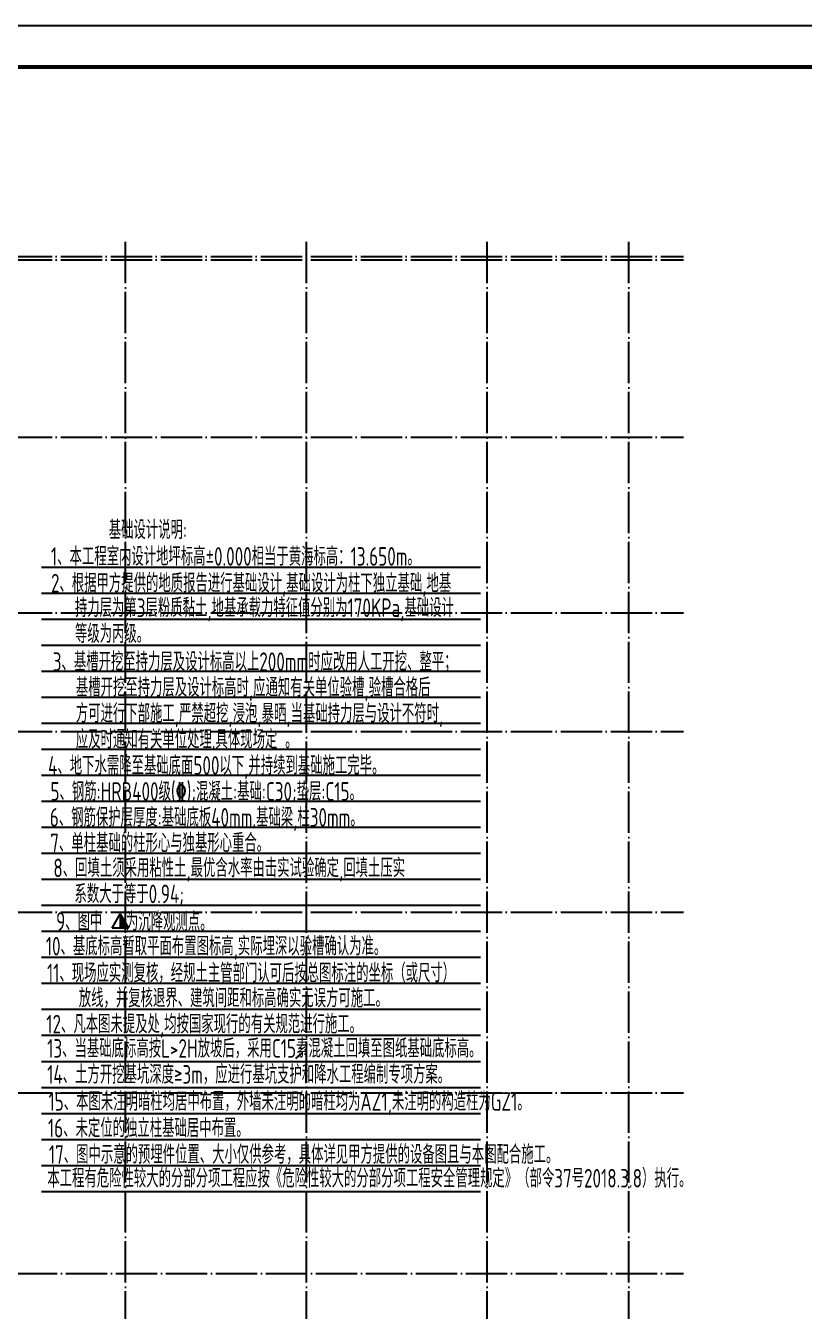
# Model space of a CAD drawing. Extents: x 69728788 to 150676229, y 15322671 to 43663798.
# Drawn here: x 75200413 to 75238099, y 20884037 to 20946303 of the extents above; entities that cross this region are included whole.
import ezdxf

# ---------------------------------------------------------------- set-up
doc = ezdxf.new("R2010")
doc.units = 0
doc.header["$LTSCALE"] = 1000
doc.header["$MEASUREMENT"] = 0
doc.linetypes.add('DOTE', pattern=[2.42, 2, -0.2, 0.02, -0.2])
for name, color, linetype in [('DIM1', 3, 'CONTINUOUS'), ('DOTE', 251, 'DOTE'), ('PUB_TITLE', 4, 'CONTINUOUS'), ('TEXT', 7, 'CONTINUOUS'), ('填充', 251, 'CONTINUOUS'), ('填充二', 75, 'CONTINUOUS')]:
    doc.layers.add(name, color=color, linetype=linetype)
doc.styles.add('TSSD_Rein', font='atssdeng.shx', dxfattribs={"width": 0.7, "bigfont": 'atssdchn.shx'})

# ---------------------------------------------------------------- blocks, each defined once
blk = doc.blocks.new('新块fgadfdg')
at = {"layer": 'DIM1'}
blk.add_hatch(color=256, dxfattribs=at).paths.add_polyline_path([(323685, 41899), (323685, 41515), (323907, 41515)])
for p, q in [((323462, 41515, 1020), (323685, 41899, 1020)), ((323685, 41899, 1020), (323685, 41515, 1020)), ((323685, 41899, 1020), (323907, 41515, 1020)), ((323907, 41515, 1020), (323462, 41515, 1020))]:
    blk.add_line(p, q, dxfattribs=at)

msp = doc.modelspace()

# ---------------------------------------------------------------- linework, layer by layer
at = {"layer": 'DOTE'}
for p, q in [((75205250.5, 20841868.3), (75205250.5, 20935868.3)), ((75214000.5, 20841868.3), (75214000.5, 20935868.3)), ((75222750.5, 20841868.3), (75222750.5, 20935868.3)), ((75229600.5, 20841868.3), (75229600.5, 20935868.3)), ((75122250.5, 20935118.3), (75232250.5, 20935118.3)), ((75122250.5, 20934968.3), (75232250.5, 20934968.3)), ((75122250.5, 20926368.3), (75232250.5, 20926368.3)), ((75122250.5, 20917868.3), (75232250.5, 20917868.3)), ((75122250.5, 20912118.3), (75232250.5, 20912118.3)), ((75122250.5, 20903368.3), (75232250.5, 20903368.3)), ((75122250.5, 20894618.3), (75232250.5, 20894618.3)), ((75122500.5, 20885868.3), (75232250.5, 20885868.3))]:
    msp.add_line(p, q, dxfattribs=at)
at = {"layer": 'PUB_TITLE'}
msp.add_lwpolyline([(75107584.3, 20827502.8), (75275784.3, 20827502.8), (75275784.3, 20946302.8), (75107584.3, 20946302.8)], close=True, dxfattribs=at)
at = {"layer": 'PUB_TITLE', "const_width": 200}
msp.add_lwpolyline([(75112584.3, 20829502.8), (75273784.3, 20829502.8), (75273784.3, 20944302.8), (75112584.3, 20944302.8)], close=True, dxfattribs=at)
at = {"layer": '填充'}
msp.add_line((75213480.9, 20896286, 1835.3), (75213831.8, 20896549, 1835.3), dxfattribs=at)
at = {"layer": '填充二'}
for p, q in [((75201178.9, 20920083.1, 1835.3), (75222430.2, 20920083.1, 1835.3)), ((75201178.9, 20918823.1, 1835.3), (75222430.2, 20918823.1, 1835.3)), ((75201178.9, 20917563.1, 1835.3), (75222430.2, 20917563.1, 1835.3)), ((75201178.9, 20916303.1, 1835.3), (75222430.2, 20916303.1, 1835.3)), ((75201178.9, 20915043.1, 1835.3), (75222430.2, 20915043.1, 1835.3)), ((75201178.9, 20915043.1, 1835.3), (75222430.2, 20915043.1, 1835.3)), ((75201178.9, 20915043.1, 1835.3), (75222430.2, 20915043.1, 1835.3)), ((75201178.9, 20913783.1, 1835.3), (75222430.2, 20913783.1, 1835.3)), ((75201178.9, 20912523.1, 1835.3), (75222430.2, 20912523.1, 1835.3)), ((75201178.9, 20911263.1, 1835.3), (75222430.2, 20911263.1, 1835.3)), ((75201178.9, 20910003.1, 1835.3), (75222430.2, 20910003.1, 1835.3)), ((75201178.9, 20908743.1, 1835.3), (75222430.2, 20908743.1, 1835.3)), ((75201178.9, 20907483.1, 1835.3), (75222430.2, 20907483.1, 1835.3)), ((75201178.9, 20906223.1, 1835.3), (75222430.2, 20906223.1, 1835.3)), ((75201178.9, 20904963.1, 1835.3), (75222430.2, 20904963.1, 1835.3)), ((75201178.9, 20903703.1, 1835.3), (75222430.2, 20903703.1, 1835.3)), ((75201178.9, 20902443.1, 1835.3), (75222430.2, 20902443.1, 1835.3)), ((75201178.9, 20901183.1, 1835.3), (75222430.2, 20901183.1, 1835.3)), ((75201178.9, 20899923.1, 1835.3), (75222430.2, 20899923.1, 1835.3)), ((75201178.9, 20898663.1, 1835.3), (75222430.2, 20898663.1, 1835.3)), ((75201178.9, 20897403.1, 1835.3), (75222430.2, 20897403.1, 1835.3)), ((75201178.9, 20896143.1, 1835.3), (75222430.2, 20896143.1, 1835.3)), ((75201178.9, 20894883.1, 1835.3), (75222430.2, 20894883.1, 1835.3)), ((75201178.9, 20893623.1, 1835.3), (75222430.2, 20893623.1, 1835.3)), ((75201178.9, 20892363.1, 1835.3), (75222430.2, 20892363.1, 1835.3)), ((75201178.9, 20891103.1, 1835.3), (75222430.2, 20891103.1, 1835.3)), ((75201178.9, 20889843.1, 1835.3), (75222430.2, 20889843.1, 1835.3))]:
    msp.add_line(p, q, dxfattribs=at)

# ---------------------------------------------------------------- block references
at = {"layer": '填充', "xscale": 1.800000011920929, "yscale": 1.799999997019768, "zscale": 1.799999999999955}
msp.add_blockref('新块fgadfdg', (74622358, 20827870, -1835.3), dxfattribs=at)

# ---------------------------------------------------------------- texts
at = {"layer": 'TEXT', "color": 2, "style": 'TSSD_Rein', "width": 0.7}
for s, p in [('基础设计说明:', (75204429.5, 20921436.8)), ('1、本工程室内设计地坪标高%%P0.000相当于黄海标高：13.650m。', (75201635.9, 20920147.9)), ('2、根据甲方提供的地质报告进行基础设计,基础设计为柱下独立基础,地基', (75201635.9, 20918854.3)), ('持力层为第3层粉质黏土,地基承载力特征值分别为170KPa,基础设计', (75202795.4, 20917663.4)), ('等级为丙级。', (75202795.4, 20916403.4)), ('3、基槽开挖至持力层及设计标高以上200mm时应改用人工开挖、整平；', (75201722, 20915049.4)), ('基槽开挖至持力层及设计标高时,应通知有关单位验槽,验槽合格后', (75202838.5, 20913806)), ('方可进行下部施工,严禁超挖,浸泡,暴晒,当基础持力层与设计不符时,', (75202838.5, 20912546)), ('应及时通知有关单位处理.具体现场定 。', (75202838.5, 20911286)), ('4、地下水需降至基础底面500以下,并持续到基础施工完毕。', (75201494.4, 20910026)), ('6、钢筋保护层厚度:基础底板40mm.基础梁,柱30mm。', (75201579.4, 20907511.1)), ('7、单柱基础的柱形心与独基形心重合。', (75201600, 20906270.4)), ('8、回填土须采用粘性土,最优含水率由击实试验确定,回填土压实', (75201752.2, 20905061)), ('系数大于等于0.94;', (75202771.8, 20903801)), ('9、图中   为沉降观测点。', (75201881.9, 20902466)), ('10、基底标高暂取平面布置图标高,实际埋深以验槽确认为准。', (75201386.3, 20901270.6)), ('11、现场应实测复核，经规土主管部门认可后按总图标注的坐标（或尺寸）', (75201443.9, 20899972.6)), ('放线，并复核退界、建筑间距和标高确实无误方可施工。', (75202981.1, 20898757.1)), ('12、凡本图未提及处,均按国家现行的有关规范进行施工。', (75201410.3, 20897495)), ('13、当基础底标高按L>2H放坡后，采用C15素混凝土回填至图纸基础底标高。', (75201453.3, 20896319.8, 1835.3)), ('14、土方开挖基坑深度≥3m，应进行基坑支护和降水工程编制专项方案。', (75201453.3, 20895059.8, 1835.3)), ('15、本图未注明暗柱均居中布置，外墙未注明的暗柱均为AZ1,未注明的构造柱为GZ1。', (75201513.6, 20893747.1, 1849.8)), ('16、未定位的独立柱基础居中布置。', (75201490.6, 20892460.7, -203.9)), ('17、图中示意的预埋件位置、大小仅供参考，具体详见甲方提供的设备图且与本图配合施工。', (75201533.2, 20891182.3, -203.9)), ('本工程有危险性较大的分部分项工程应按《危险性较大的分部分项工程安全管理规定》（部令37号2018.3.8）执行。', (75201458, 20890031.1))]:
    msp.add_text(s, height=900, dxfattribs=at).set_placement(p)
at = {"layer": 'TEXT', "color": 1, "style": 'TSSD_Rein', "width": 0.7}
msp.add_text('5、钢筋:HRB400级(%%132);混凝土:基础:C30;垫层:C15。', height=900, dxfattribs=at).set_placement((75201610.3, 20908766))

doc.saveas('drawing.dxf')
